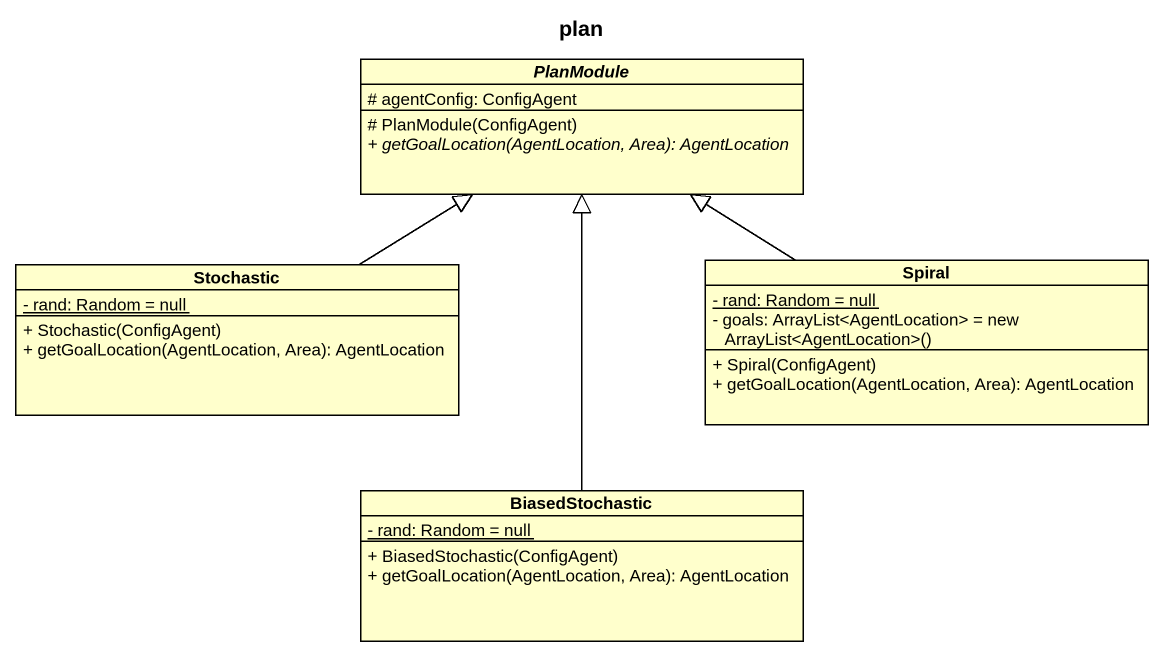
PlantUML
@startuml
title plan
hide circle
hide empty members
skinparam classAttributeIconSize 0
abstract class PlanModule {
  # agentConfig: ConfigAgent
  # PlanModule(ConfigAgent)
  {abstract} + getGoalLocation(AgentLocation, Area): AgentLocation
}
class Stochastic {
  {static} - rand: Random = null
  + Stochastic(ConfigAgent)
  + getGoalLocation(AgentLocation, Area): AgentLocation
}
class Spiral {
  {static} - rand: Random = null
  {field} - goals: ArrayList<AgentLocation> = new ArrayList<AgentLocation>()
  + Spiral(ConfigAgent)
  + getGoalLocation(AgentLocation, Area): AgentLocation
}
class BiasedStochastic {
  {static} - rand: Random = null
  + BiasedStochastic(ConfigAgent)
  + getGoalLocation(AgentLocation, Area): AgentLocation
}
Stochastic -up-|> PlanModule
Spiral -up-|> PlanModule
BiasedStochastic -up-|> PlanModule
@enduml
